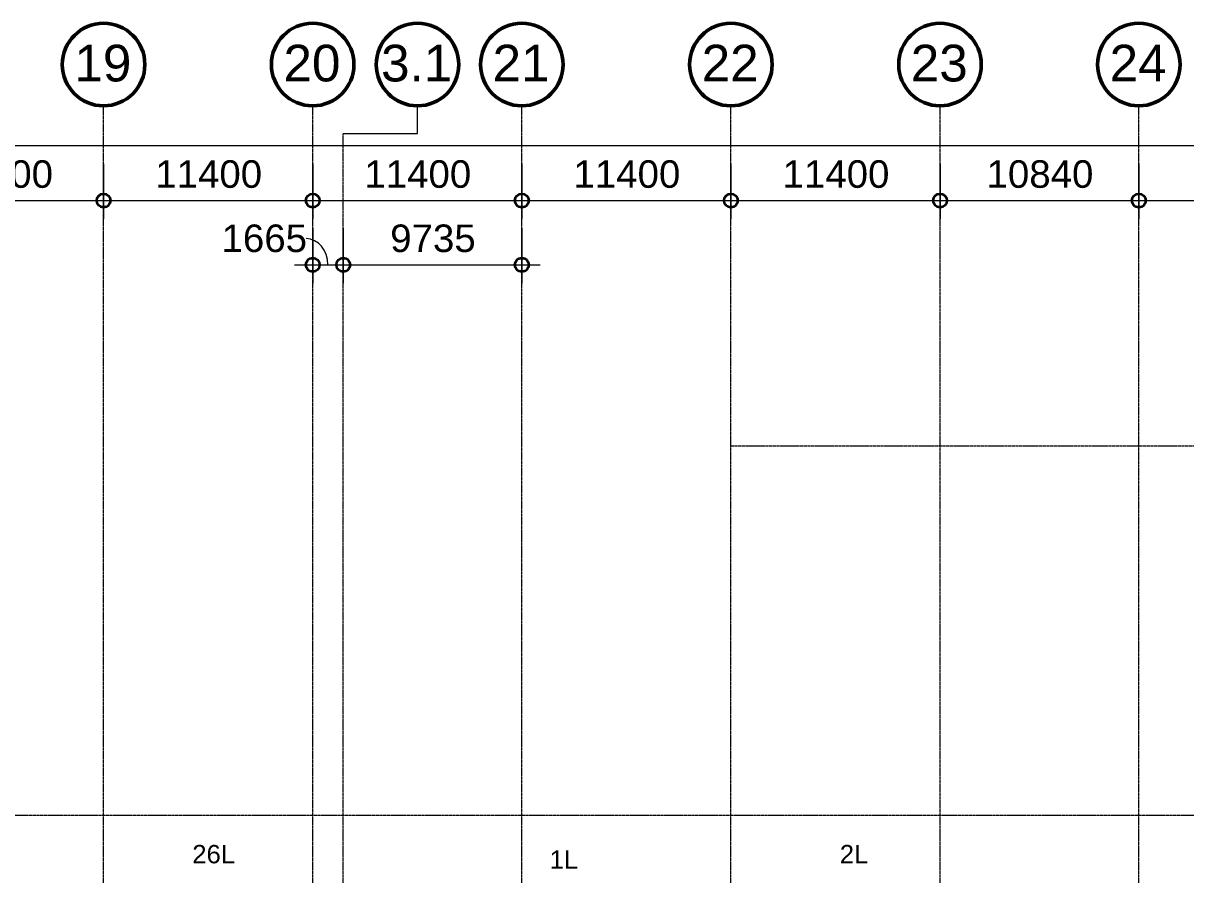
# Model space of a CAD drawing. Header units: millimetres. Extents: x 984 to 425800, y -34355 to 59419.
# Drawn here: x 302235 to 365614, y 13024 to 59419 of the extents above; entities that cross this region are included whole.
import ezdxf

# ---------------------------------------------------------------- set-up
doc = ezdxf.new("R2010")
doc.units = ezdxf.units.MM
doc.linetypes.add('DPA_Grid _ Level 100', pattern=[10, 5.5, -1.6, 1.3, -1.6])
for name, color, linetype, lineweight in [('A-ANNO-DIMS', 1, 'Continuous', 9), ('A-ANNO-DIMS-500', 1, 'Continuous', 9), ('G-ANNO-TEXT', 3, 'Continuous', 9), ('S-GRID', 251, 'Continuous', 9), ('S-GRID-IDEN', 3, 'Continuous', 50)]:
    doc.layers.add(name, color=color, linetype=linetype, lineweight=lineweight)
doc.styles.add('Arial_2', font='arial.ttf', dxfattribs={"height": 2000})
doc.styles.add('Arial_3', font='arial.ttf', dxfattribs={"height": 1500})
doc.styles.add('Arial_4', font='arial.ttf', dxfattribs={"height": 1000})
doc.dimstyles.new('DPA-DIM-3_0_C-C', dxfattribs={"dimscale": 304.8, "dimtxt": 1530.3891, "dimasz": 2.46063, "dimexe": 3.28084, "dimexo": 0.0625, "dimgap": 0.82021, "dimtad": 1, "dimdec": 0, "dimzin": 0, "dimdsep": 46, "dimtxsty": 'Arial_3', "dimblk1": 'DOTBLANK', "dimblk2": 'DOTBLANK', "dimsah": 1, "dimcen": 0.09, "dimdle": 3.28084, "dimadec": 8, "dimazin": 0, "dimtfac": 1, "dimtdec": 4, "dimtix": 1, "dimtmove": 0, "dimatfit": 3, "dimfxl": 6.56168, "dimfxlon": 1, "dimtvp": 1, "dimtolj": 1, "dimtzin": 0, "dimarcsym": 2})
doc.dimstyles.new('DPA-DIM-3_0_C-C_1', dxfattribs={"dimscale": 304.8, "dimtxt": 1530.3891, "dimasz": 2.46063, "dimexe": 3.28084, "dimexo": 0.0625, "dimgap": 0.82021, "dimtad": 1, "dimdec": 0, "dimzin": 0, "dimdsep": 46, "dimtxsty": 'Arial_3', "dimblk1": 'DOTBLANK', "dimblk2": 'DOTBLANK', "dimsah": 1, "dimcen": 0.09, "dimdle": 3.28084, "dimadec": 8, "dimazin": 0, "dimtfac": 1, "dimtdec": 4, "dimtix": 1, "dimtmove": 1, "dimatfit": 3, "dimfxl": 6.56168, "dimfxlon": 1, "dimtvp": 1, "dimtolj": 1, "dimtzin": 0, "dimarcsym": 2})

# ---------------------------------------------------------------- blocks, each defined once
blk = doc.blocks.new('Grid - 100 Scale-2291345-4110-01 GROUND LEVEL - REFLECTED CEILING PLAN')
at = {"layer": 'S-GRID-IDEN'}
blk.add_circle((0, 0), 4.5, dxfattribs=at)
blk = doc.blocks.new('DIMBLOCK1-4110-01 GROUND LEVEL - REFLECTED CEILING PLAN')
at = {"layer": 'A-ANNO-DIMS-500'}
for p, q in [((103181, 54757), (103181, 51757)), ((103181, 52757), (103181, 54757)), ((392481, 54757), (392481, 51757)), ((392481, 52757), (392481, 54757)), ((102181, 52757), (393481, 52757))]:
    blk.add_line(p, q, dxfattribs=at)
at = {"layer": 'A-ANNO-DIMS-500', "lineweight": 35}
for centre in [(103181, 52757), (392481, 52757)]:
    blk.add_circle(centre, 375, dxfattribs=at)
at = {"layer": 'A-ANNO-DIMS-500', "color": 0, "insert": (244370, 54954), "char_height": 1500, "width": 8306.48, "attachment_point": 1, "line_spacing_factor": 0.941778, "style": 'Arial_3'}
blk.add_mtext('289300', dxfattribs=at)
blk = doc.blocks.new('_DotBlank')
at = {"color": 0, "linetype": 'ByBlock', "lineweight": -2}
blk.add_line((-0.5, 0), (-1, 0), dxfattribs=at)
blk.add_circle((0, 0), 0.5, dxfattribs=at)
blk = doc.blocks.new('DIMBLOCK19-4110-01 GROUND LEVEL - REFLECTED CEILING PLAN')
at = {"layer": 'A-ANNO-DIMS-500'}
for p, q in [((295216, 51757), (295216, 48757)), ((295216, 49757), (295216, 51757)), ((306616, 51757), (306616, 48757)), ((306616, 49757), (306616, 51757)), ((295216, 49757), (306616, 49757))]:
    blk.add_line(p, q, dxfattribs=at)
at = {"layer": 'A-ANNO-DIMS-500', "lineweight": 35}
for centre in [(295216, 49757), (306616, 49757)]:
    blk.add_circle(centre, 375, dxfattribs=at)
at = {"layer": 'A-ANNO-DIMS-500', "color": 0, "insert": (298032, 51954), "char_height": 1500, "width": 6922.07, "attachment_point": 1, "line_spacing_factor": 0.941778, "style": 'Arial_3'}
blk.add_mtext('11400', dxfattribs=at)
blk = doc.blocks.new('DIMBLOCK20-4110-01 GROUND LEVEL - REFLECTED CEILING PLAN')
at = {"layer": 'A-ANNO-DIMS-500'}
for p, q in [((306616, 51757), (306616, 48757)), ((306616, 49757), (306616, 51757)), ((318016, 51757), (318016, 48757)), ((318016, 49757), (318016, 51757)), ((306616, 49757), (318016, 49757))]:
    blk.add_line(p, q, dxfattribs=at)
at = {"layer": 'A-ANNO-DIMS-500', "lineweight": 35}
for centre in [(306616, 49757), (318016, 49757)]:
    blk.add_circle(centre, 375, dxfattribs=at)
at = {"layer": 'A-ANNO-DIMS-500', "color": 0, "insert": (309432, 51954), "char_height": 1500, "width": 6922.07, "attachment_point": 1, "line_spacing_factor": 0.941778, "style": 'Arial_3'}
blk.add_mtext('11400', dxfattribs=at)
blk = doc.blocks.new('DIMBLOCK21-4110-01 GROUND LEVEL - REFLECTED CEILING PLAN')
at = {"layer": 'A-ANNO-DIMS-500'}
for p, q in [((318016, 51757), (318016, 48757)), ((318016, 49757), (318016, 51757)), ((329416, 51757), (329416, 48757)), ((329416, 49757), (329416, 51757)), ((318016, 49757), (329416, 49757))]:
    blk.add_line(p, q, dxfattribs=at)
at = {"layer": 'A-ANNO-DIMS-500', "lineweight": 35}
for centre in [(318016, 49757), (329416, 49757)]:
    blk.add_circle(centre, 375, dxfattribs=at)
at = {"layer": 'A-ANNO-DIMS-500', "color": 0, "insert": (320832, 51954), "char_height": 1500, "width": 6922.07, "attachment_point": 1, "line_spacing_factor": 0.941778, "style": 'Arial_3'}
blk.add_mtext('11400', dxfattribs=at)
blk = doc.blocks.new('DIMBLOCK22-4110-01 GROUND LEVEL - REFLECTED CEILING PLAN')
at = {"layer": 'A-ANNO-DIMS-500'}
for p, q in [((329416, 51757), (329416, 48757)), ((329416, 49757), (329416, 51757)), ((340816, 51757), (340816, 48757)), ((340816, 49757), (340816, 51757)), ((329416, 49757), (340816, 49757))]:
    blk.add_line(p, q, dxfattribs=at)
at = {"layer": 'A-ANNO-DIMS-500', "lineweight": 35}
for centre in [(329416, 49757), (340816, 49757)]:
    blk.add_circle(centre, 375, dxfattribs=at)
at = {"layer": 'A-ANNO-DIMS-500', "color": 0, "insert": (332232, 51954), "char_height": 1500, "width": 6922.07, "attachment_point": 1, "line_spacing_factor": 0.941778, "style": 'Arial_3'}
blk.add_mtext('11400', dxfattribs=at)
blk = doc.blocks.new('DIMBLOCK23-4110-01 GROUND LEVEL - REFLECTED CEILING PLAN')
at = {"layer": 'A-ANNO-DIMS-500'}
for p, q in [((340816, 51757), (340816, 48757)), ((340816, 49757), (340816, 51757)), ((352216, 51757), (352216, 48757)), ((352216, 49757), (352216, 51757)), ((340816, 49757), (352216, 49757))]:
    blk.add_line(p, q, dxfattribs=at)
at = {"layer": 'A-ANNO-DIMS-500', "lineweight": 35}
for centre in [(340816, 49757), (352216, 49757)]:
    blk.add_circle(centre, 375, dxfattribs=at)
at = {"layer": 'A-ANNO-DIMS-500', "color": 0, "insert": (343632, 51954), "char_height": 1500, "width": 6922.07, "attachment_point": 1, "line_spacing_factor": 0.941778, "style": 'Arial_3'}
blk.add_mtext('11400', dxfattribs=at)
blk = doc.blocks.new('DIMBLOCK24-4110-01 GROUND LEVEL - REFLECTED CEILING PLAN')
at = {"layer": 'A-ANNO-DIMS-500'}
for p, q in [((352216, 51757), (352216, 48757)), ((352216, 49757), (352216, 51757)), ((363056, 51757), (363056, 48757)), ((363056, 49757), (363056, 51757)), ((352216, 49757), (363056, 49757))]:
    blk.add_line(p, q, dxfattribs=at)
at = {"layer": 'A-ANNO-DIMS-500', "lineweight": 35}
for centre in [(352216, 49757), (363056, 49757)]:
    blk.add_circle(centre, 375, dxfattribs=at)
at = {"layer": 'A-ANNO-DIMS-500', "color": 0, "insert": (354752, 51954), "char_height": 1500, "width": 6922.07, "attachment_point": 1, "line_spacing_factor": 0.941778, "style": 'Arial_3'}
blk.add_mtext('10840', dxfattribs=at)
blk = doc.blocks.new('DIMBLOCK25-4110-01 GROUND LEVEL - REFLECTED CEILING PLAN')
at = {"layer": 'A-ANNO-DIMS-500'}
for p, q in [((363056, 51757), (363056, 48757)), ((363056, 49757), (363056, 51757)), ((384181, 51757), (384181, 48757)), ((384181, 49757), (384181, 51757)), ((363056, 49757), (384181, 49757))]:
    blk.add_line(p, q, dxfattribs=at)
at = {"layer": 'A-ANNO-DIMS-500', "lineweight": 35}
for centre in [(363056, 49757), (384181, 49757)]:
    blk.add_circle(centre, 375, dxfattribs=at)
at = {"layer": 'A-ANNO-DIMS-500', "color": 0, "insert": (370734, 51954), "char_height": 1500, "width": 6922.07, "attachment_point": 1, "line_spacing_factor": 0.941778, "style": 'Arial_3'}
blk.add_mtext('21125', dxfattribs=at)
blk = doc.blocks.new('DIMBLOCK36-4110-01 GROUND LEVEL - REFLECTED CEILING PLAN')
at = {"layer": 'A-ANNO-DIMS-500'}
for p, q in [((318016, 48257), (318016, 45257)), ((318016, 46257), (318016, 48257)), ((319681, 48257), (319681, 45257)), ((319681, 46257), (319681, 48257)), ((317016, 46257), (319681, 46257))]:
    blk.add_line(p, q, dxfattribs=at)
at = {"layer": 'A-ANNO-DIMS-500', "lineweight": 35}
for centre in [(318016, 46257), (319681, 46257)]:
    blk.add_circle(centre, 375, dxfattribs=at)
at = {"layer": 'A-ANNO-DIMS-500'}
blk.add_ellipse((317660, 46257), major_axis=(0, 1427), ratio=0.832484, start_param=4.712389, end_param=6.283185, dxfattribs=at)
at = {"layer": 'A-ANNO-DIMS-500', "color": 0, "insert": (313045, 48454), "char_height": 1500, "width": 5537.65, "attachment_point": 1, "line_spacing_factor": 0.941778, "style": 'Arial_3'}
blk.add_mtext('1665', dxfattribs=at)
blk = doc.blocks.new('DIMBLOCK37-4110-01 GROUND LEVEL - REFLECTED CEILING PLAN')
at = {"layer": 'A-ANNO-DIMS-500'}
for p, q in [((319681, 48257), (319681, 45257)), ((319681, 46257), (319681, 48257)), ((329416, 48257), (329416, 45257)), ((329416, 46257), (329416, 48257)), ((319681, 46257), (330416, 46257))]:
    blk.add_line(p, q, dxfattribs=at)
at = {"layer": 'A-ANNO-DIMS-500', "lineweight": 35}
for centre in [(319681, 46257), (329416, 46257)]:
    blk.add_circle(centre, 375, dxfattribs=at)
at = {"layer": 'A-ANNO-DIMS-500', "color": 0, "insert": (322241, 48454), "char_height": 1500, "width": 5537.65, "attachment_point": 1, "line_spacing_factor": 0.941778, "style": 'Arial_3'}
blk.add_mtext('9735', dxfattribs=at)

msp = doc.modelspace()

# ---------------------------------------------------------------- linework, layer by layer
at = {"layer": 'S-GRID', "linetype": 'DPA_Grid _ Level 100'}
for p, q in [((306615.8, -30742.3), (306615.8, 54919.2)), ((318015.8, -30742.3), (318015.8, 54919.2)), ((329415.8, -30742.3), (329415.8, 54919.2)), ((340815.8, -30742.3), (340815.8, 54919.2)), ((352215.8, -30742.3), (352215.8, 54919.2)), ((363055.8, -30742.3), (363055.8, 54919.2)), ((319680.8, -30742.3), (319680.8, 53417.9)), ((340815.8, 36389), (415577.1, 36389)), ((415577.1, 16252), (62413.8, 16252))]:
    msp.add_line(p, q, dxfattribs=at)
at = {"layer": 'S-GRID'}
for p, q in [((323731.3, 53417.9), (323731.3, 54919.2)), ((319680.8, 53417.9), (323731.3, 53417.9))]:
    msp.add_line(p, q, dxfattribs=at)

# ---------------------------------------------------------------- block references
at = {"layer": 'S-GRID-IDEN', "xscale": 499.9999999999995, "yscale": 499.9999999999995, "zscale": 499.9999999999995}
for p in [(306615.8, 57169.2), (318015.8, 57169.2), (323731.3, 57169.2), (329415.8, 57169.2), (340815.8, 57169.2), (352215.8, 57169.2), (363055.8, 57169.2)]:
    msp.add_blockref('Grid - 100 Scale-2291345-4110-01 GROUND LEVEL - REFLECTED CEILING PLAN', p, dxfattribs=at)

# ---------------------------------------------------------------- texts
at = {"layer": 'G-ANNO-TEXT', "color": 7, "char_height": 1000, "attachment_point": 1, "style": 'Arial_4'}
for s, insert, width in [('26L', (311450.9, 14647.7), 2886.075), ('2L', (346754.4, 14647.7), 1924.05), ('1L', (330930.3, 14347.7), 1924.05)]:
    msp.add_mtext(s, dxfattribs=dict(at, insert=insert, width=width))
at = {"layer": 'S-GRID-IDEN', "lineweight": 9, "char_height": 2000, "attachment_point": 1, "style": 'Arial_2'}
for s, insert, width in [('19', (305021.8, 58248.7), 3767.931), ('20', (316421.8, 58248.7), 3767.931), ('3.1', (321742.4, 58248.7), 4729.956), ('21', (327821.8, 58248.7), 3767.931), ('22', (339221.8, 58248.7), 3767.931), ('23', (350621.8, 58248.7), 3767.931), ('24', (361461.8, 58248.7), 3767.931)]:
    msp.add_mtext(s, dxfattribs=dict(at, insert=insert, width=width))

# ---------------------------------------------------------------- dimensions: what is measured, and where the dimension line sits
at = {"layer": 'A-ANNO-DIMS'}
for base, p1, p2, override, picture, middle in [((392480.8, 52757), (103180.8, 54757), (392480.8, 54757), {"dimpost": '<>', "dimfxl": 289300}, 'DIMBLOCK1-4110-01 GROUND LEVEL - REFLECTED CEILING PLAN', (247830.8, 53773.4)), ((306615.8, 49757), (295215.8, 51757), (306615.8, 51757), {"dimpost": '<>', "dimfxl": 11400}, 'DIMBLOCK19-4110-01 GROUND LEVEL - REFLECTED CEILING PLAN', (300915.8, 50772.9)), ((318015.8, 49757), (306615.8, 51757), (318015.8, 51757), {"dimpost": '<>', "dimfxl": 11400}, 'DIMBLOCK20-4110-01 GROUND LEVEL - REFLECTED CEILING PLAN', (312315.8, 50772.9)), ((329415.8, 49757), (318015.8, 51757), (329415.8, 51757), {"dimpost": '<>', "dimfxl": 11400}, 'DIMBLOCK21-4110-01 GROUND LEVEL - REFLECTED CEILING PLAN', (323715.8, 50772.9)), ((340815.8, 49757), (329415.8, 51757), (340815.8, 51757), {"dimpost": '<>', "dimfxl": 11400}, 'DIMBLOCK22-4110-01 GROUND LEVEL - REFLECTED CEILING PLAN', (335115.8, 50772.9)), ((352215.8, 49757), (340815.8, 51757), (352215.8, 51757), {"dimpost": '<>', "dimfxl": 11400}, 'DIMBLOCK23-4110-01 GROUND LEVEL - REFLECTED CEILING PLAN', (346515.8, 50772.9)), ((363055.8, 49757), (352215.8, 51757), (363055.8, 51757), {"dimpost": '<>', "dimfxl": 10840}, 'DIMBLOCK24-4110-01 GROUND LEVEL - REFLECTED CEILING PLAN', (357635.8, 50772.9)), ((384180.8, 49757), (363055.8, 51757), (384180.8, 51757), {"dimpost": '<>', "dimfxl": 21125}, 'DIMBLOCK25-4110-01 GROUND LEVEL - REFLECTED CEILING PLAN', (373618.3, 50772.9)), ((329415.8, 46257), (319680.8, 48257), (329415.8, 48257), {"dimpost": '<>', "dimfxl": 9735}, 'DIMBLOCK37-4110-01 GROUND LEVEL - REFLECTED CEILING PLAN', (324548.3, 47273.4))]:
    dim = msp.add_linear_dim(base=base, p1=p1, p2=p2, dimstyle='DPA-DIM-3_0_C-C', override=override, dxfattribs=at)
    dim.commit()
    dim.dimension.update_dxf_attribs({"geometry": picture, "text_midpoint": middle})
dim = msp.add_linear_dim(base=(319680.8, 46257), p1=(318015.8, 48257), p2=(319680.8, 48257), dimstyle='DPA-DIM-3_0_C-C_1', override={"dimpost": '<>', "dimfxl": 1665}, dxfattribs=at)
dim.commit()
dim.dimension.update_dxf_attribs({"geometry": 'DIMBLOCK36-4110-01 GROUND LEVEL - REFLECTED CEILING PLAN', "text_midpoint": (315814.3, 47454.4), "dimtype": 160})

doc.saveas('drawing.dxf')
